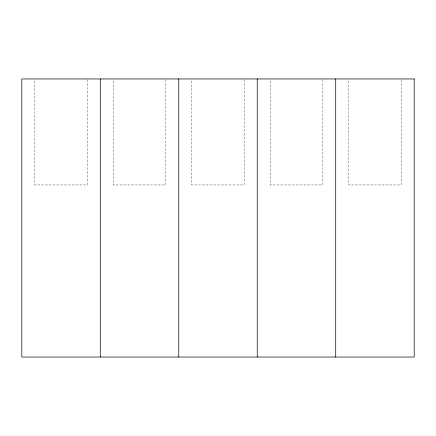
<?xml version="1.0" encoding="UTF-8"?>
<svg xmlns="http://www.w3.org/2000/svg" width="436" height="436" viewBox="0 0 436 436"><rect width="100%" height="100%" fill="white"/><g stroke="black" fill="none" stroke-linecap="round" stroke-linejoin="round"><path stroke-width="0.33" stroke-dasharray="2.18 1.64" d="M401.262 79.641L401.262 184.94L348.658 184.94L348.658 79.641M322.782 79.641L322.782 184.94L270.178 184.94L270.178 79.641M244.302 79.641L244.302 184.94L191.698 184.94L191.698 79.641M165.822 79.641L165.822 184.94L113.218 184.94L113.218 79.641M87.342 79.641L87.342 184.94L34.738 184.94L34.738 79.641"/><path stroke-width="0.65" d="M335.72 78.96L335.72 357.04M257.24 78.96L257.24 357.04M178.76 78.96L178.76 357.04M100.28 78.96L100.28 357.04M414.2 78.96L21.8 78.96L21.8 357.04L414.2 357.04L414.2 78.96"/></g></svg>
